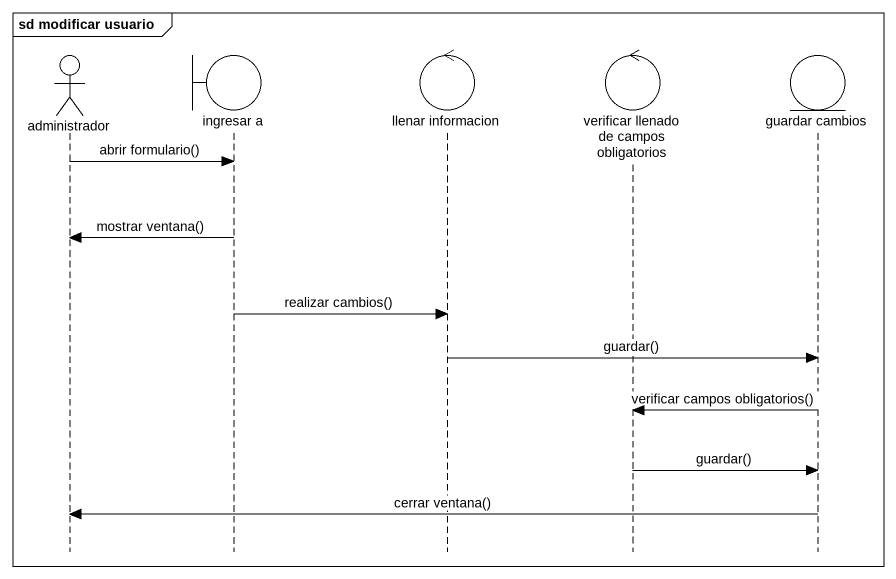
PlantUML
@startuml
mainframe sd modificar usuario
hide footbox
actor administrador
boundary "ingresar a" as ingresar_a
control "llenar informacion" as llenar_informacion
control "verificar llenado de campos obligatorios" as verificar_llenado_de_campos
entity "guardar cambios" as guardar_cambios

administrador -> ingresar_a : abrir formulario()
ingresar_a -> administrador : mostrar ventana()
ingresar_a -> llenar_informacion : realizar cambios()
llenar_informacion -> guardar_cambios : guardar()
guardar_cambios -> verificar_llenado_de_campos : verificar campos obligatorios()
verificar_llenado_de_campos -> guardar_cambios : guardar()
guardar_cambios -> administrador : cerrar ventana()
@enduml
